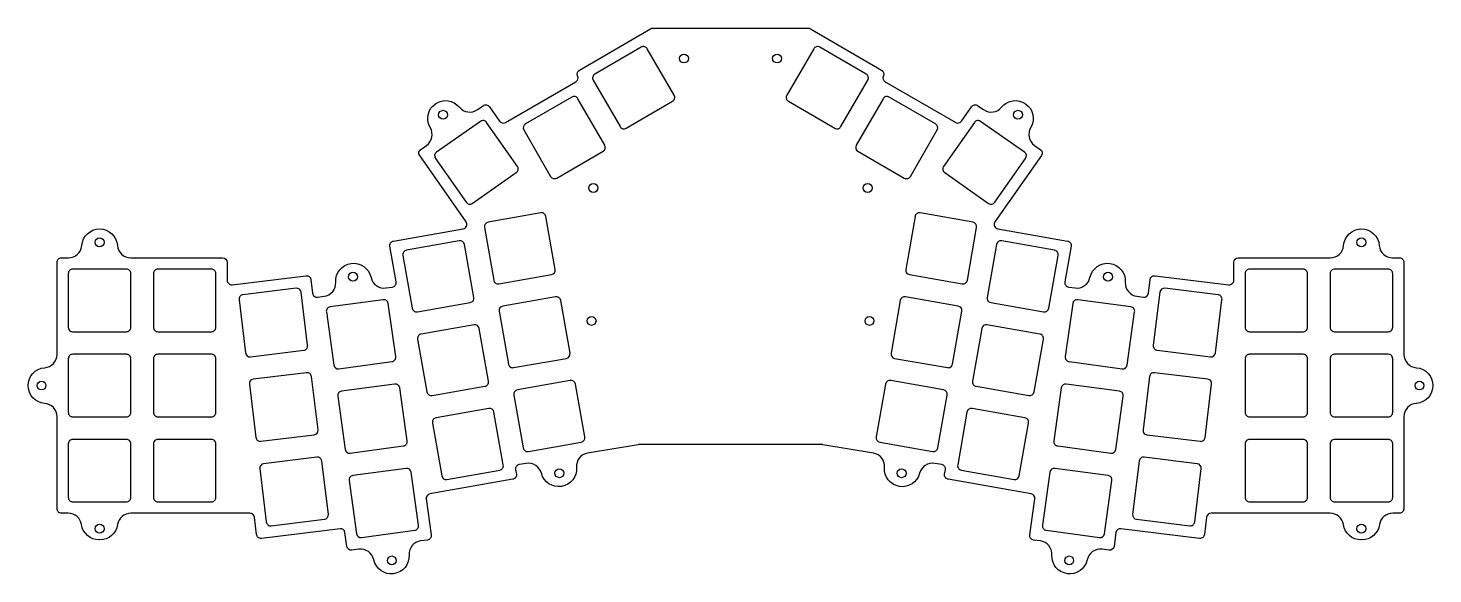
# Model space of a CAD drawing. Header units: millimetres. Extents: x -262 to 53, y -148 to -26.
import ezdxf

# ---------------------------------------------------------------- set-up
doc = ezdxf.new("R2010")
doc.units = ezdxf.units.MM
doc.layers.get('0').update_dxf_attribs({"linetype": 'CONTINUOUS'})

msp = doc.modelspace()

# ---------------------------------------------------------------- linework, layer by layer
for points in [[(-125.42, -118.87), (-136.72, -120.75, 0.388877), (-139.22, -123.95, -0.916325), (-147.08, -125.26, 0.388877), (-150.48, -123.05), (-152.03, -123.31, 0.416814), (-152.85, -124.47), (-152.68, -125.45, -0.414218), (-153.49, -126.61), (-172.05, -129.88, 0.404033), (-172.86, -131), (-171.73, -139.07, -0.415777), (-172.59, -140.2), (-174.11, -140.4, 0.392393), (-176.71, -143.55, -0.927613), (-184.61, -144.62, 0.392393), (-187.95, -142.27), (-189.49, -142.48, -0.412652), (-190.61, -141.63), (-191.05, -138.52, 0.409142), (-192.16, -137.67), (-209.75, -139.83, -0.414245), (-210.86, -138.96), (-211.34, -135.08, 0.378894), (-212.33, -134.2), (-238.99, -134.2, 0.371812), (-241.96, -136.76, -0.371812), (-245.92, -140.17), (-246.07, -140.17, -0.371812), (-250.03, -136.76, 0.371812), (-252.99, -134.2), (-254.52, -134.2, -0.414214), (-255.52, -133.2), (-255.52, -112.6, 0.392393), (-258.29, -109.61, -0.927613), (-258.29, -101.63, 0.392393), (-255.52, -98.64), (-255.52, -78.05, -0.414214), (-254.52, -77.05), (-252.97, -77.05, 0.392393), (-249.98, -74.27, -0.927613), (-242, -74.27, 0.392393), (-239.01, -77.05), (-218.42, -77.05, -0.414203), (-217.42, -78.05), (-217.42, -82.06, 0.450459), (-216.3, -83.05), (-199.79, -81.03, -0.41409), (-198.68, -81.9), (-198.3, -84.98, 0.417612), (-197.17, -85.85), (-195.72, -85.65, 0.392393), (-193.13, -82.5, -0.927613), (-185.22, -81.43, 0.392393), (-181.89, -83.78), (-180.45, -83.59, 0.426048), (-179.6, -82.43), (-181.01, -74.44, -0.414218), (-180.2, -73.28), (-164.59, -70.53, 0.548642), (-163.95, -68.98), (-174.33, -54.15, -0.414189), (-174.08, -52.76), (-172.82, -51.87, 0.392393), (-171.96, -47.88, -0.927613), (-165.43, -43.3, 0.392393), (-161.38, -43.86), (-160.12, -42.98, -0.414225), (-158.73, -43.22), (-156.47, -46.44, 0.388892), (-155.15, -46.74), (-139.36, -37.62, 0.394588), (-138.97, -36.32, -0.393715), (-138.57, -35.01), (-122.64, -25.75, -0.132432), (-122.14, -25.61), (-87.34, -25.61, -0.132432), (-86.84, -25.75), (-70.91, -35.01, -0.393715), (-70.52, -36.32, 0.394588), (-70.12, -37.62), (-54.33, -46.74, 0.388892), (-53.02, -46.44), (-50.76, -43.22, -0.414225), (-49.37, -42.98), (-48.1, -43.86, 0.392393), (-44.06, -43.3, -0.927613), (-37.52, -47.88, 0.392393), (-36.67, -51.87), (-35.4, -52.76, -0.414189), (-35.15, -54.15), (-45.54, -68.98, 0.548642), (-44.89, -70.53), (-29.28, -73.28, -0.414218), (-28.47, -74.44), (-29.88, -82.43, 0.426048), (-29.03, -83.59), (-27.6, -83.78, 0.392393), (-24.26, -81.43, -0.927613), (-16.35, -82.5, 0.392393), (-13.76, -85.65), (-12.31, -85.85, 0.417612), (-11.19, -84.98), (-10.81, -81.9, -0.41409), (-9.69, -81.03), (6.81, -83.05, 0.450459), (7.93, -82.06), (7.93, -78.05, -0.414203), (8.93, -77.05), (29.53, -77.05, 0.392393), (32.52, -74.27, -0.927613), (40.5, -74.27, 0.392393), (43.49, -77.05), (45.03, -77.05, -0.414214), (46.03, -78.05), (46.03, -98.64, 0.392393), (48.81, -101.63, -0.927613), (48.81, -109.61, 0.392393), (46.03, -112.6), (46.03, -133.2, -0.414214), (45.03, -134.2), (43.51, -134.2, 0.371812), (40.54, -136.76, -0.371812), (36.58, -140.17), (36.43, -140.17, -0.371812), (32.48, -136.76, 0.371812), (29.51, -134.2), (2.85, -134.2, 0.378894), (1.86, -135.08), (1.38, -138.96, -0.414245), (0.27, -139.83), (-17.33, -137.67, 0.409142), (-18.44, -138.52), (-18.87, -141.63, -0.412652), (-20, -142.48), (-21.54, -142.27, 0.392393), (-24.87, -144.62, -0.927613), (-32.78, -143.55, 0.392393), (-35.37, -140.4), (-36.9, -140.2, -0.415777), (-37.75, -139.07), (-36.62, -131, 0.404033), (-37.44, -129.88), (-55.99, -126.61, -0.414218), (-56.81, -125.45), (-56.63, -124.47, 0.416814), (-57.45, -123.31), (-59.01, -123.05, 0.388877), (-62.4, -125.26, -0.916325), (-70.27, -123.95, 0.388877), (-72.76, -120.75), (-84.07, -118.87, 0.041414), (-84.23, -118.85), (-125.25, -118.85, 0.041414)], [(-128.08, -48.03), (-117.71, -41.99, 0.414214), (-117.35, -40.63), (-123.38, -30.25, 0.414214), (-124.74, -29.89), (-135.12, -35.92, 0.414214), (-135.48, -37.29), (-129.45, -47.66, 0.414214)], [(-91.78, -41.99), (-81.4, -48.03, 0.414214), (-80.04, -47.66), (-74, -37.29, 0.414214), (-74.37, -35.92), (-84.74, -29.89, 0.414214), (-86.11, -30.25), (-92.14, -40.63, 0.414214)], [(-143.65, -59.18), (-133.26, -53.18, 0.414203), (-132.9, -51.81), (-138.9, -41.42, 0.414224), (-140.26, -41.06), (-150.65, -47.06, 0.414203), (-151.02, -48.42), (-145.02, -58.81, 0.414224)], [(-76.22, -53.18), (-65.83, -59.18, 0.414224), (-64.46, -58.81), (-58.46, -48.42, 0.414203), (-58.83, -47.06), (-69.22, -41.06, 0.414224), (-70.59, -41.42), (-76.59, -51.81, 0.414203)], [(-162.54, -64.84), (-152.71, -57.96, 0.414219), (-152.46, -56.57), (-159.35, -46.74, 0.414225), (-160.74, -46.49), (-170.57, -53.38, 0.414189), (-170.81, -54.77), (-163.93, -64.6, 0.414221)], [(-56.78, -57.96), (-46.95, -64.84, 0.414221), (-45.55, -64.6), (-38.67, -54.77, 0.414189), (-38.92, -53.38), (-48.75, -46.49, 0.414225), (-50.14, -46.74), (-57.02, -56.57, 0.414219)], [(-147.22, -66.99), (-159.03, -69.07, 0.414211), (-159.85, -70.23), (-157.76, -82.05, 0.414216), (-156.6, -82.86), (-144.79, -80.77, 0.414211), (-143.98, -79.62), (-146.06, -67.8, 0.414216)], [(-50.45, -69.07), (-62.27, -66.99, 0.414216), (-63.43, -67.8), (-65.51, -79.62, 0.414211), (-64.7, -80.77), (-52.88, -82.86, 0.414216), (-51.72, -82.05), (-49.64, -70.23, 0.414211)], [(-165.46, -73.25), (-177.27, -75.33, 0.414218), (-178.09, -76.49), (-176, -88.31, 0.414209), (-174.84, -89.12), (-163.03, -87.04, 0.414218), (-162.22, -85.88), (-164.3, -74.06, 0.414209)], [(-32.21, -75.33), (-44.03, -73.25, 0.414209), (-45.19, -74.06), (-47.27, -85.88, 0.414218), (-46.46, -87.04), (-34.64, -89.12, 0.414209), (-33.48, -88.31), (-31.4, -76.49, 0.414218)], [(-238.99, -92.57), (-238.99, -80.57, 0.414214), (-239.99, -79.57), (-251.99, -79.57, 0.414214), (-252.99, -80.57), (-252.99, -92.57, 0.414214), (-251.99, -93.57), (-239.99, -93.57, 0.414214)], [(-232.94, -93.57), (-220.94, -93.57, 0.414214), (-219.94, -92.57), (-219.94, -80.57, 0.414214), (-220.94, -79.57), (-232.94, -79.57, 0.414214), (-233.94, -80.57), (-233.94, -92.57, 0.414214)], [(11.46, -93.57), (23.46, -93.57, 0.414214), (24.46, -92.57), (24.46, -80.57, 0.414214), (23.46, -79.57), (11.46, -79.57, 0.414214), (10.46, -80.57), (10.46, -92.57, 0.414214)], [(29.51, -80.57), (29.51, -92.57, 0.414214), (30.51, -93.57), (42.51, -93.57, 0.414214), (43.51, -92.57), (43.51, -80.57, 0.414214), (42.51, -79.57), (30.51, -79.57, 0.414214)], [(-199.41, -96.62), (-200.88, -84.71, 0.41409), (-201.99, -83.84), (-213.9, -85.3, 0.414337), (-214.77, -86.42), (-213.3, -98.33, 0.41409), (-212.19, -99.2), (-200.28, -97.74, 0.414337)], [(-8.61, -84.71), (-10.08, -96.62, 0.414337), (-9.21, -97.74), (2.7, -99.2, 0.41409), (3.82, -98.33), (5.29, -86.42, 0.414337), (4.42, -85.3), (-7.49, -83.84, 0.41409)], [(-182.47, -86.41), (-194.37, -88.02, 0.415777), (-195.22, -89.15), (-193.55, -101.03, 0.412652), (-192.43, -101.88), (-180.54, -100.28, 0.415777), (-179.68, -99.15), (-181.35, -87.26, 0.412652)], [(-143.91, -85.75), (-155.73, -87.83, 0.414211), (-156.54, -88.99), (-154.46, -100.81, 0.414216), (-153.3, -101.62), (-141.48, -99.54, 0.414211), (-140.67, -98.38), (-142.75, -86.56, 0.414216)], [(-53.76, -87.83), (-65.57, -85.75, 0.414216), (-66.73, -86.56), (-68.81, -98.38, 0.414211), (-68, -99.54), (-56.19, -101.62, 0.414216), (-55.03, -100.81), (-52.94, -88.99, 0.414211)], [(-15.12, -88.02), (-27.01, -86.41, 0.412652), (-28.13, -87.26), (-29.8, -99.15, 0.415777), (-28.95, -100.28), (-17.05, -101.88, 0.412652), (-15.93, -101.03), (-14.26, -89.15, 0.415777)], [(-171.54, -107.88), (-159.72, -105.8, 0.414218), (-158.91, -104.64), (-160.99, -92.82, 0.414209), (-162.15, -92.01), (-173.97, -94.09, 0.414218), (-174.78, -95.25), (-172.7, -107.07, 0.414209)], [(-49.76, -105.8), (-37.95, -107.88, 0.414209), (-36.79, -107.07), (-34.7, -95.25, 0.414218), (-35.52, -94.09), (-47.33, -92.01, 0.414209), (-48.49, -92.82), (-50.57, -104.64, 0.414218)], [(-251.99, -112.62), (-239.99, -112.62, 0.414214), (-238.99, -111.62), (-238.99, -99.62, 0.414214), (-239.99, -98.62), (-251.99, -98.62, 0.414214), (-252.99, -99.62), (-252.99, -111.62, 0.414214)], [(-219.94, -111.62), (-219.94, -99.62, 0.414214), (-220.94, -98.62), (-232.94, -98.62, 0.414214), (-233.94, -99.62), (-233.94, -111.62, 0.414214), (-232.94, -112.62), (-220.94, -112.62, 0.414214)], [(10.46, -99.62), (10.46, -111.62, 0.414214), (11.46, -112.62), (23.46, -112.62, 0.414214), (24.46, -111.62), (24.46, -99.62, 0.414214), (23.46, -98.62), (11.46, -98.62, 0.414214)], [(30.51, -112.62), (42.51, -112.62, 0.414214), (43.51, -111.62), (43.51, -99.62, 0.414214), (42.51, -98.62), (30.51, -98.62, 0.414214), (29.51, -99.62), (29.51, -111.62, 0.414214)], [(-209.87, -118.11), (-197.96, -116.65, 0.414182), (-197.09, -115.53), (-198.55, -103.62, 0.414245), (-199.67, -102.75), (-211.58, -104.21, 0.414182), (-212.45, -105.33), (-210.99, -117.24, 0.414245)], [(-11.52, -116.65), (0.39, -118.11, 0.414245), (1.5, -117.24), (2.96, -105.33, 0.414182), (2.09, -104.21), (-9.82, -102.75, 0.414245), (-10.93, -103.62), (-12.39, -115.53, 0.414182)], [(-192.68, -108.02), (-191.01, -119.91, 0.412652), (-189.88, -120.76), (-177.99, -119.15, 0.415777), (-177.13, -118.02), (-178.8, -106.14, 0.412652), (-179.93, -105.29), (-191.82, -106.89, 0.415777)], [(-153.23, -107.75), (-151.15, -119.57, 0.414216), (-149.99, -120.38), (-138.17, -118.3, 0.414211), (-137.36, -117.14), (-139.45, -105.32, 0.414216), (-140.61, -104.51), (-152.42, -106.59, 0.414211)], [(-58.33, -119.57), (-56.25, -107.75, 0.414211), (-57.06, -106.59), (-68.88, -104.51, 0.414216), (-70.04, -105.32), (-72.12, -117.14, 0.414211), (-71.31, -118.3), (-59.49, -120.38, 0.414216)], [(-18.48, -119.91), (-16.81, -108.02, 0.415777), (-17.66, -106.89), (-29.56, -105.29, 0.412652), (-30.68, -106.14), (-32.35, -118.02, 0.415777), (-31.49, -119.15), (-19.6, -120.76, 0.412652)], [(-158.84, -110.77), (-170.66, -112.85, 0.414218), (-171.47, -114.01), (-169.39, -125.83, 0.414209), (-168.23, -126.64), (-156.41, -124.56, 0.414218), (-155.6, -123.4), (-157.69, -111.58, 0.414209)], [(-38.82, -112.85), (-50.64, -110.77, 0.414209), (-51.8, -111.58), (-53.88, -123.4, 0.414218), (-53.07, -124.56), (-41.25, -126.64, 0.414209), (-40.09, -125.83), (-38.01, -114.01, 0.414218)], [(-238.99, -130.67), (-238.99, -118.67, 0.414214), (-239.99, -117.67), (-251.99, -117.67, 0.414214), (-252.99, -118.67), (-252.99, -130.67, 0.414214), (-251.99, -131.67), (-239.99, -131.67, 0.414214)], [(-219.94, -130.67), (-219.94, -118.67, 0.414214), (-220.94, -117.67), (-232.94, -117.67, 0.414214), (-233.94, -118.67), (-233.94, -130.67, 0.414214), (-232.94, -131.67), (-220.94, -131.67, 0.414214)], [(10.46, -118.67), (10.46, -130.67, 0.414214), (11.46, -131.67), (23.46, -131.67, 0.414214), (24.46, -130.67), (24.46, -118.67, 0.414214), (23.46, -117.67), (11.46, -117.67, 0.414214)], [(29.51, -118.67), (29.51, -130.67, 0.414214), (30.51, -131.67), (42.51, -131.67, 0.414214), (43.51, -130.67), (43.51, -118.67, 0.414214), (42.51, -117.67), (30.51, -117.67, 0.414214)], [(-210.13, -124.23), (-208.67, -136.15, 0.414245), (-207.55, -137.02), (-195.64, -135.55, 0.414182), (-194.77, -134.44), (-196.23, -122.53, 0.414245), (-197.35, -121.66), (-209.26, -123.12, 0.414182)], [(-0.82, -136.15), (0.64, -124.23, 0.414182), (-0.23, -123.12), (-12.14, -121.66, 0.414245), (-13.25, -122.53), (-14.71, -134.44, 0.414182), (-13.84, -135.55), (-1.93, -137.02, 0.414245)], [(-174.59, -136.9), (-176.25, -125.02, 0.412652), (-177.38, -124.17), (-189.27, -125.77, 0.415777), (-190.13, -126.9), (-188.46, -138.79, 0.412652), (-187.33, -139.64), (-175.44, -138.03, 0.415777)], [(-33.23, -125.02), (-34.9, -136.9, 0.415777), (-34.04, -138.03), (-22.15, -139.64, 0.412652), (-21.03, -138.79), (-19.36, -126.9, 0.415777), (-20.21, -125.77), (-32.11, -124.17, 0.412652)]]:
    msp.add_lwpolyline(points, format="xyb", close=True)
for centre in [(-115.17, -32.42), (-94.31, -32.42), (-169.09, -45.02), (-40.39, -45.02), (-135.46, -61.38), (-74.03, -61.38), (-245.99, -73.57), (36.51, -73.57), (-189.27, -81.27), (-20.21, -81.27), (-135.85, -91.15), (-73.63, -91.15), (-258.99, -105.62), (49.51, -105.62), (-143.04, -125.25), (-66.44, -125.25), (-245.99, -137.67), (36.51, -137.67), (-180.56, -144.78), (-28.92, -144.78)]:
    msp.add_circle(centre, 1)

doc.saveas('drawing.dxf')
